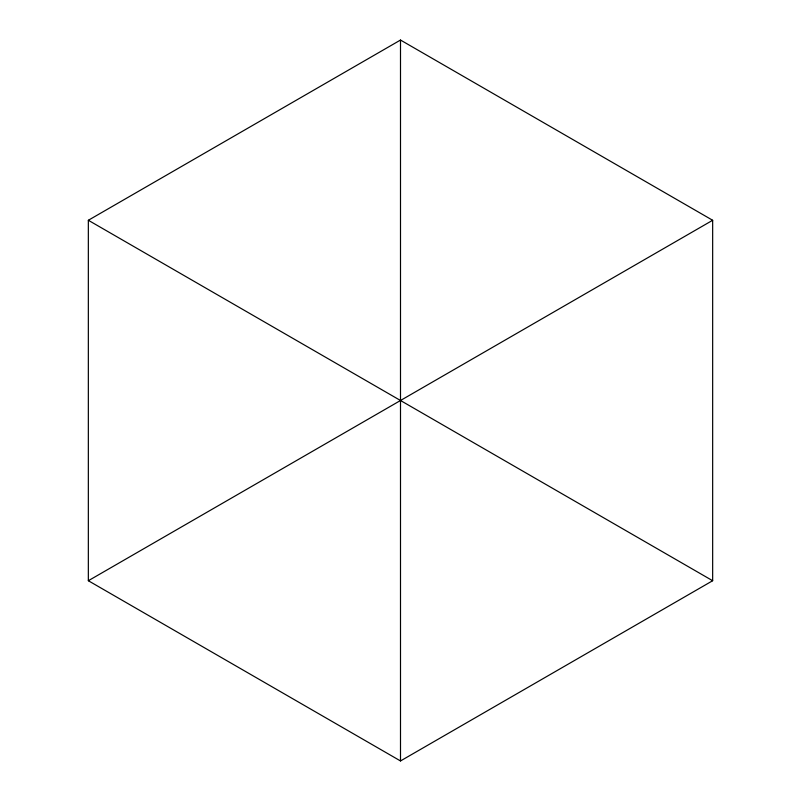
<?xml version="1.0" encoding="UTF-8"?>
<svg xmlns="http://www.w3.org/2000/svg" width="801" height="801" viewBox="0 0 801 801"><rect width="100%" height="100%" fill="white"/><g stroke="black" fill="none" stroke-linecap="round" stroke-linejoin="round"><path stroke-width="1.2" d="M88.34 220.275L400.5 40.05L712.66 220.275L712.66 580.725L400.5 760.95L88.34 580.725L88.34 220.275L712.66 580.725M88.34 580.725L712.66 220.275M400.5 40.05L400.5 760.95"/></g></svg>
